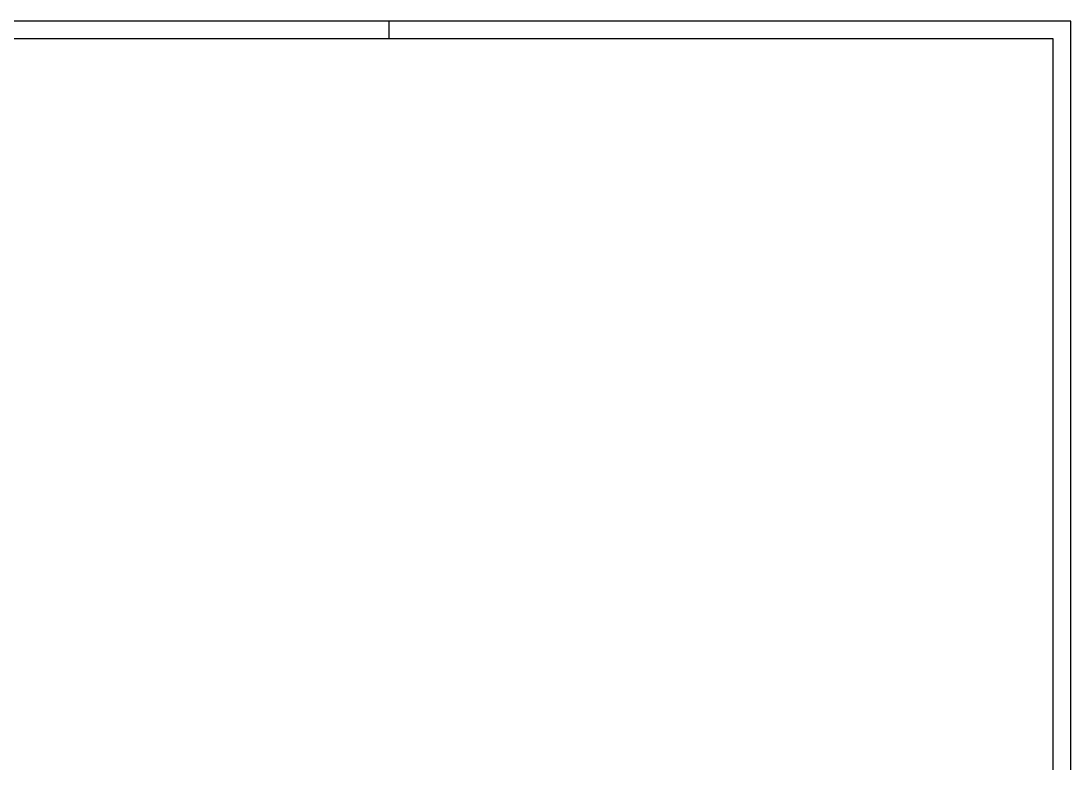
# Model space of a CAD drawing. Header units: millimetres. Extents: x -64 to 12559, y -1885 to 462.
# Drawn here: x 292 to 589, y -1675 to -1465 of the extents above; entities that cross this region are included whole.
import ezdxf

# ---------------------------------------------------------------- set-up
doc = ezdxf.new("R2010")
doc.units = ezdxf.units.MM
doc.header["$LTSCALE"] = 2
doc.layers.add('5', color=7, linetype='Continuous', lineweight=25)
doc.layers.add('FRAME51', color=7, linetype='Continuous')
doc.styles.add('Arial', font='arial.ttf')
doc.styles.add('SIMPLEX', font='simplex.shx', dxfattribs={"width": 0.8})

# ---------------------------------------------------------------- blocks, each defined once
blk = doc.blocks.new('RAHMEN_RAHM-A2Q')
at = {"layer": '5', "color": 3, "linetype": 'Continuous'}
blk.add_line((396, 415), (396, 410), dxfattribs=at)
at = {"layer": '5', "color": 7, "linetype": 'Continuous'}
blk.add_lwpolyline([(589, -5), (589, 415), (-5, 415), (-5, -5)], close=True, dxfattribs=at)
at = {"layer": '5', "color": 4}
blk.add_lwpolyline([(584, 65.8), (584, 410), (0, 410), (0, 0), (403, 0)], dxfattribs=at)
at = {"layer": 'FRAME51', "style": 'Arial'}
for tag, p in [('CAD_KDZNR', (1.36, 406.62)), ('KDZNR', (47.61, 406.02)), ('CAD_KDMAT_PROMPT', (1.36, 401.62)), ('KDMAT', (47.61, 401.02))]:
    blk.add_attdef(tag, p, '', height=1.8, dxfattribs=at)
at = {"layer": 'FRAME51', "flags": 1}
for tag, p in [('FILENAME', (492.82, -2.19)), ('KBZ', (504.5, -2.19))]:
    blk.add_attdef(tag, p, '', height=1, dxfattribs=at)
at = {"layer": 'FRAME51', "style": 'SIMPLEX', "width": 0.7}
for tag, p in [('MADR_INIT', (509.63, -3.52)), ('DATUM', (535.13, -3.52))]:
    blk.add_attdef(tag, p, '', height=2.5, dxfattribs=at)

msp = doc.modelspace()

# ---------------------------------------------------------------- block references
at = {"layer": 'FRAME51'}
msp.add_blockref('RAHMEN_RAHM-A2Q', (0, -1880), dxfattribs=at)

doc.saveas('drawing.dxf')
